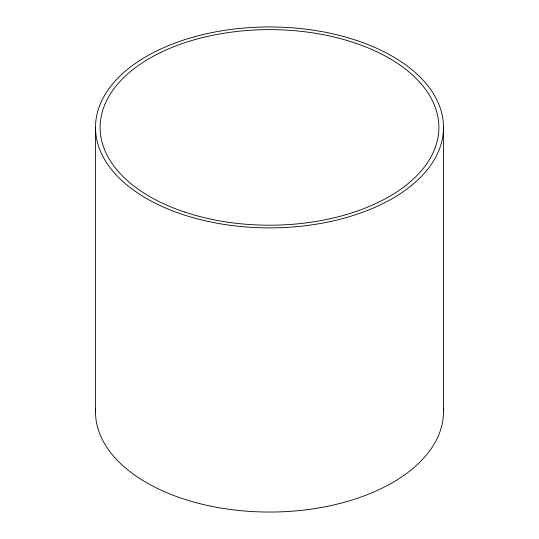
<?xml version="1.0" encoding="UTF-8"?>
<svg xmlns="http://www.w3.org/2000/svg" width="539" height="539" viewBox="0 0 539 539"><rect width="100%" height="100%" fill="white"/><g stroke="black" fill="none" stroke-linecap="round" stroke-linejoin="round"><path stroke-width="0.81" d="M443.516 127.42A174.016 100.47 0 0 1 182.492 214.421A174.016 100.47 0 0 1 182.492 40.412A174.016 100.47 0 0 1 443.516 127.42L443.516 411.58M95.484 127.42L95.484 411.58M443.429 408.394A174.016 100.47 0 0 1 269.5 512.05A174.016 100.47 0 0 1 95.571 408.394M184.81 212.103A169.374 97.788 0 0 0 438.874 127.42A169.374 97.788 0 0 0 184.81 42.729A169.374 97.788 0 0 0 184.81 212.103"/></g></svg>
